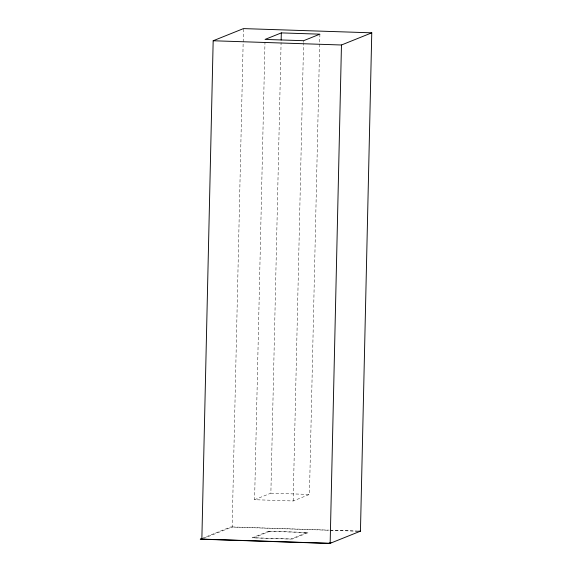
<?xml version="1.0" encoding="UTF-8"?>
<svg xmlns="http://www.w3.org/2000/svg" width="572" height="572" viewBox="0 0 572 572"><rect width="100%" height="100%" fill="white"/><g stroke="black" fill="none" stroke-linecap="round" stroke-linejoin="round"><path stroke-width="0.43" stroke-dasharray="2.86 2.15" d="M203.503 538.445L232.16 526.941L243.472 28.6M319.891 34.163L309.445 494.451L293.179 500.979L254.597 499.713L264.979 42.106M254.597 499.713L270.871 493.178L281.088 42.707M293.179 500.979L303.56 43.372M303.582 42.485L303.618 40.698M201.873 538.517L230.537 527.005L329.429 530.265M270.871 493.178L309.445 494.451M232.16 526.941L329.272 530.137M330.166 530.165L357.786 531.081M330.316 530.294L357.936 531.202M268.382 531.302L252.109 537.837L290.683 539.103L306.957 532.575L268.382 531.302M270.005 531.231L253.732 537.766L292.313 539.038L308.587 532.503L270.005 531.231"/><path stroke-width="0.86" d="M213.17 40.762L201.859 539.103L330.158 543.328L360.453 531.166L371.764 32.826L243.472 28.6L213.17 40.762L341.463 44.995L371.764 32.826M281.152 40.033L281.317 32.897L319.891 34.163L303.618 40.698L265.043 39.425L281.317 32.897M330.158 543.328L341.463 44.995M201.873 538.517L200.236 539.174L328.528 543.4L330.988 542.413M358.673 531.109L360.453 531.166"/></g></svg>
